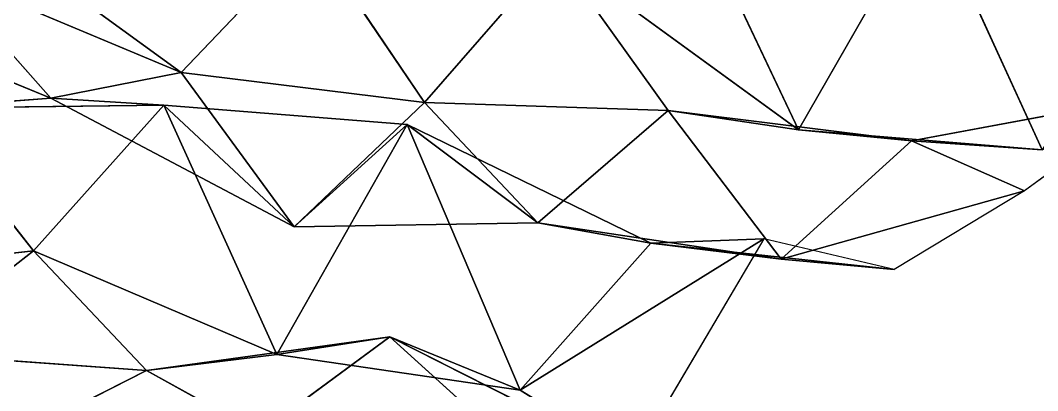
# Model space of a CAD drawing. Header units: metres. Extents: x -3703 to 431, y -1555 to 134.
# Drawn here: x -1483.4 to -1378.8, y -714.1 to -676 of the extents above; entities that cross this region are included whole.
import ezdxf

# ---------------------------------------------------------------- set-up
doc = ezdxf.new("R2010")
doc.units = ezdxf.units.M

msp = doc.modelspace()

# ---------------------------------------------------------------- linework, layer by layer
for p, q in [((-1414.9838, -662.7451, -3915.634), (-1403.3563, -687.2903, -3950.4722)), ((-1403.3563, -687.2903, -3950.4722), (-1414.9838, -662.7451, -3915.634)), ((-1389.9398, -663.874, -3928.2126), (-1403.3563, -687.2903, -3950.4722)), ((-1403.3563, -687.2903, -3950.4722), (-1389.9398, -663.874, -3928.2126)), ((-1389.9398, -663.874, -3928.2126), (-1378.3124, -689.33044, -3962.8472)), ((-1378.3124, -689.33044, -3962.8472), (-1389.9398, -663.874, -3928.2126)), ((-1453.4443, -667.30786, -3929.278), (-1466.8607, -681.36707, -3953.6296)), ((-1466.8607, -681.36707, -3953.6296), (-1453.4443, -667.30786, -3929.278)), ((-1453.4443, -667.30786, -3929.278), (-1441.8168, -684.4579, -3965.7698)), ((-1441.8168, -684.4579, -3965.7698), (-1453.4443, -667.30786, -3929.278)), ((-1428.4003, -669.03577, -3941.723), (-1441.8168, -684.4579, -3965.7698)), ((-1441.8168, -684.4579, -3965.7698), (-1428.4003, -669.03577, -3941.723)), ((-1403.3563, -687.2903, -3950.4722), (-1428.4003, -669.03577, -3941.723)), ((-1428.4003, -669.03577, -3941.723), (-1416.7727, -685.2932, -3978.414)), ((-1416.7727, -685.2932, -3978.414), (-1428.4003, -669.03577, -3941.723)), ((-1428.4003, -669.03577, -3941.723), (-1403.3563, -687.2903, -3950.4722)), ((-1466.8607, -681.36707, -3953.6296), (-1491.9047, -670.89246, -3943.1406)), ((-1491.9047, -670.89246, -3943.1406), (-1480.2771, -684.0095, -3980.5344)), ((-1480.2771, -684.0095, -3980.5344), (-1491.9047, -670.89246, -3943.1406)), ((-1491.9047, -670.89246, -3943.1406), (-1466.8607, -681.36707, -3953.6296)), ((-1480.2771, -684.0095, -3980.5344), (-1505.321, -673.73206, -3970.0012)), ((-1505.321, -673.73206, -3970.0012), (-1480.2771, -684.0095, -3980.5344)), ((-1478.4883, -672.92236, -3915.1914), (-1466.8607, -681.36707, -3953.6296)), ((-1466.8607, -681.36707, -3953.6296), (-1478.4883, -672.92236, -3915.1914)), ((-1466.8607, -681.36707, -3953.6296), (-1480.2771, -684.0095, -3980.5344)), ((-1480.2771, -684.0095, -3980.5344), (-1466.8607, -681.36707, -3953.6296)), ((-1441.8168, -684.4579, -3965.7698), (-1466.8607, -681.36707, -3953.6296)), ((-1466.8607, -681.36707, -3953.6296), (-1455.233, -697.2554, -3990.4038)), ((-1455.233, -697.2554, -3990.4038), (-1466.8607, -681.36707, -3953.6296)), ((-1466.8607, -681.36707, -3953.6296), (-1441.8168, -684.4579, -3965.7698)), ((-1480.2771, -684.0095, -3980.5344), (-1493.6935, -685.0554, -4007.796)), ((-1493.6935, -685.0554, -4007.796), (-1480.2771, -684.0095, -3980.5344)), ((-1455.233, -697.2554, -3990.4038), (-1480.2771, -684.0095, -3980.5344)), ((-1480.2771, -684.0095, -3980.5344), (-1468.6495, -684.7489, -4020.6956)), ((-1468.6495, -684.7489, -4020.6956), (-1480.2771, -684.0095, -3980.5344)), ((-1480.2771, -684.0095, -3980.5344), (-1455.233, -697.2554, -3990.4038)), ((-1366.6848, -683.7544, -4004.4207), (-1391.7288, -688.4077, -3990.549)), ((-1391.7288, -688.4077, -3990.549), (-1366.6848, -683.7544, -4004.4207)), ((-1366.6848, -683.7544, -4004.4207), (-1380.1012, -693.5719, -4029.721)), ((-1468.6495, -684.7489, -4020.6956), (-1493.6935, -685.0554, -4007.796)), ((-1493.6935, -685.0554, -4007.796), (-1468.6495, -684.7489, -4020.6956)), ((-1493.6935, -685.0554, -4007.796), (-1482.066, -699.72156, -4044.8433)), ((-1482.066, -699.72156, -4044.8433), (-1493.6935, -685.0554, -4007.796)), ((-1468.6495, -684.7489, -4020.6956), (-1482.066, -699.72156, -4044.8433)), ((-1482.066, -699.72156, -4044.8433), (-1468.6495, -684.7489, -4020.6956)), ((-1455.233, -697.2554, -3990.4038), (-1468.6495, -684.7489, -4020.6956)), ((-1443.6055, -686.7372, -4033.0823), (-1468.6495, -684.7489, -4020.6956)), ((-1468.6495, -684.7489, -4020.6956), (-1455.233, -697.2554, -3990.4038)), ((-1468.6495, -684.7489, -4020.6956), (-1457.022, -710.3943, -4055.2878)), ((-1457.022, -710.3943, -4055.2878), (-1468.6495, -684.7489, -4020.6956)), ((-1468.6495, -684.7489, -4020.6956), (-1443.6055, -686.7372, -4033.0823)), ((-1441.8168, -684.4579, -3965.7698), (-1455.233, -697.2554, -3990.4038)), ((-1455.233, -697.2554, -3990.4038), (-1441.8168, -684.4579, -3965.7698)), ((-1416.7727, -685.2932, -3978.414), (-1441.8168, -684.4579, -3965.7698)), ((-1441.8168, -684.4579, -3965.7698), (-1430.1891, -696.8425, -4003.3271)), ((-1430.1891, -696.8425, -4003.3271), (-1441.8168, -684.4579, -3965.7698)), ((-1441.8168, -684.4579, -3965.7698), (-1416.7727, -685.2932, -3978.414)), ((-1416.7727, -685.2932, -3978.414), (-1430.1891, -696.8425, -4003.3271)), ((-1430.1891, -696.8425, -4003.3271), (-1416.7727, -685.2932, -3978.414)), ((-1403.3563, -687.2903, -3950.4722), (-1416.7727, -685.2932, -3978.414)), ((-1391.7288, -688.4077, -3990.549), (-1416.7727, -685.2932, -3978.414)), ((-1416.7727, -685.2932, -3978.414), (-1403.3563, -687.2903, -3950.4722)), ((-1416.7727, -685.2932, -3978.414), (-1405.1451, -700.6024, -4015.3176)), ((-1405.1451, -700.6024, -4015.3176), (-1416.7727, -685.2932, -3978.414)), ((-1416.7727, -685.2932, -3978.414), (-1391.7288, -688.4077, -3990.549)), ((-1443.6055, -686.7372, -4033.0823), (-1457.022, -710.3943, -4055.2878)), ((-1457.022, -710.3943, -4055.2878), (-1443.6055, -686.7372, -4033.0823)), ((-1455.233, -697.2554, -3990.4038), (-1443.6055, -686.7372, -4033.0823)), ((-1443.6055, -686.7372, -4033.0823), (-1455.233, -697.2554, -3990.4038)), ((-1430.1891, -696.8425, -4003.3271), (-1443.6055, -686.7372, -4033.0823)), ((-1418.5615, -698.95544, -4043.1814), (-1443.6055, -686.7372, -4033.0823)), ((-1443.6055, -686.7372, -4033.0823), (-1430.1891, -696.8425, -4003.3271)), ((-1443.6055, -686.7372, -4033.0823), (-1431.978, -714.07654, -4067.2957)), ((-1431.978, -714.07654, -4067.2957), (-1443.6055, -686.7372, -4033.0823)), ((-1443.6055, -686.7372, -4033.0823), (-1418.5615, -698.95544, -4043.1814)), ((-1378.3124, -689.33044, -3962.8472), (-1403.3563, -687.2903, -3950.4722)), ((-1403.3563, -687.2903, -3950.4722), (-1391.7288, -688.4077, -3990.549)), ((-1391.7288, -688.4077, -3990.549), (-1403.3563, -687.2903, -3950.4722)), ((-1403.3563, -687.2903, -3950.4722), (-1378.3124, -689.33044, -3962.8472)), ((-1391.7288, -688.4077, -3990.549), (-1405.1451, -700.6024, -4015.3176)), ((-1405.1451, -700.6024, -4015.3176), (-1391.7288, -688.4077, -3990.549)), ((-1378.3124, -689.33044, -3962.8472), (-1391.7288, -688.4077, -3990.549)), ((-1391.7288, -688.4077, -3990.549), (-1378.3124, -689.33044, -3962.8472)), ((-1391.7288, -688.4077, -3990.549), (-1380.1012, -693.5719, -4029.721)), ((-1380.1012, -693.5719, -4029.721), (-1391.7288, -688.4077, -3990.549)), ((-1380.1012, -693.5719, -4029.721), (-1405.1451, -700.6024, -4015.3176)), ((-1405.1451, -700.6024, -4015.3176), (-1380.1012, -693.5719, -4029.721)), ((-1380.1012, -693.5719, -4029.721), (-1393.5176, -701.6587, -4055.408)), ((-1430.1891, -696.8425, -4003.3271), (-1455.233, -697.2554, -3990.4038)), ((-1455.233, -697.2554, -3990.4038), (-1430.1891, -696.8425, -4003.3271)), ((-1405.1451, -700.6024, -4015.3176), (-1430.1891, -696.8425, -4003.3271)), ((-1430.1891, -696.8425, -4003.3271), (-1418.5615, -698.95544, -4043.1814)), ((-1418.5615, -698.95544, -4043.1814), (-1430.1891, -696.8425, -4003.3271)), ((-1430.1891, -696.8425, -4003.3271), (-1405.1451, -700.6024, -4015.3176)), ((-1406.9341, -698.4896, -4083.6123), (-1431.978, -714.07654, -4067.2957)), ((-1431.978, -714.07654, -4067.2957), (-1406.9341, -698.4896, -4083.6123)), ((-1418.5615, -698.95544, -4043.1814), (-1431.978, -714.07654, -4067.2957)), ((-1431.978, -714.07654, -4067.2957), (-1418.5615, -698.95544, -4043.1814)), ((-1406.9341, -698.4896, -4083.6123), (-1420.3505, -721.2462, -4106.019)), ((-1418.5615, -698.95544, -4043.1814), (-1406.9341, -698.4896, -4083.6123)), ((-1406.9341, -698.4896, -4083.6123), (-1418.5615, -698.95544, -4043.1814)), ((-1405.1451, -700.6024, -4015.3176), (-1418.5615, -698.95544, -4043.1814)), ((-1393.5176, -701.6587, -4055.408), (-1418.5615, -698.95544, -4043.1814)), ((-1418.5615, -698.95544, -4043.1814), (-1405.1451, -700.6024, -4015.3176)), ((-1418.5615, -698.95544, -4043.1814), (-1393.5176, -701.6587, -4055.408)), ((-1393.5176, -701.6587, -4055.408), (-1406.9341, -698.4896, -4083.6123)), ((-1482.066, -699.72156, -4044.8433), (-1507.11, -702.5652, -4031.376)), ((-1507.11, -702.5652, -4031.376), (-1482.066, -699.72156, -4044.8433)), ((-1482.066, -699.72156, -4044.8433), (-1495.4823, -710.2212, -4069.9907)), ((-1495.4823, -710.2212, -4069.9907), (-1482.066, -699.72156, -4044.8433)), ((-1457.022, -710.3943, -4055.2878), (-1482.066, -699.72156, -4044.8433)), ((-1482.066, -699.72156, -4044.8433), (-1470.4384, -712.046, -4082.4138)), ((-1470.4384, -712.046, -4082.4138), (-1482.066, -699.72156, -4044.8433)), ((-1482.066, -699.72156, -4044.8433), (-1457.022, -710.3943, -4055.2878)), ((-1405.1451, -700.6024, -4015.3176), (-1393.5176, -701.6587, -4055.408)), ((-1393.5176, -701.6587, -4055.408), (-1405.1451, -700.6024, -4015.3176)), ((-1445.3944, -708.5759, -4096.021), (-1470.4384, -712.046, -4082.4138)), ((-1470.4384, -712.046, -4082.4138), (-1445.3944, -708.5759, -4096.021)), ((-1445.3944, -708.5759, -4096.021), (-1458.8108, -718.4708, -4121.3037)), ((-1458.8108, -718.4708, -4121.3037), (-1445.3944, -708.5759, -4096.021)), ((-1457.022, -710.3943, -4055.2878), (-1445.3944, -708.5759, -4096.021)), ((-1445.3944, -708.5759, -4096.021), (-1457.022, -710.3943, -4055.2878)), ((-1431.978, -714.07654, -4067.2957), (-1445.3944, -708.5759, -4096.021)), ((-1420.3505, -721.2462, -4106.019), (-1445.3944, -708.5759, -4096.021)), ((-1445.3944, -708.5759, -4096.021), (-1431.978, -714.07654, -4067.2957)), ((-1445.3944, -708.5759, -4096.021), (-1433.7668, -719.09753, -4133.995)), ((-1433.7668, -719.09753, -4133.995), (-1445.3944, -708.5759, -4096.021)), ((-1445.3944, -708.5759, -4096.021), (-1420.3505, -721.2462, -4106.019)), ((-1470.4384, -712.046, -4082.4138), (-1495.4823, -710.2212, -4069.9907)), ((-1495.4823, -710.2212, -4069.9907), (-1470.4384, -712.046, -4082.4138)), ((-1457.022, -710.3943, -4055.2878), (-1470.4384, -712.046, -4082.4138)), ((-1470.4384, -712.046, -4082.4138), (-1457.022, -710.3943, -4055.2878)), ((-1431.978, -714.07654, -4067.2957), (-1457.022, -710.3943, -4055.2878)), ((-1457.022, -710.3943, -4055.2878), (-1431.978, -714.07654, -4067.2957)), ((-1470.4384, -712.046, -4082.4138), (-1483.8547, -718.8512, -4108.3877)), ((-1483.8547, -718.8512, -4108.3877), (-1470.4384, -712.046, -4082.4138)), ((-1470.4384, -712.046, -4082.4138), (-1458.8108, -718.4708, -4121.3037)), ((-1458.8108, -718.4708, -4121.3037), (-1470.4384, -712.046, -4082.4138)), ((-1431.978, -714.07654, -4067.2957), (-1420.3505, -721.2462, -4106.019)), ((-1420.3505, -721.2462, -4106.019), (-1431.978, -714.07654, -4067.2957))]:
    msp.add_line(p, q)
for points in [[(-1414.9838, -662.7451, -3915.634), (-1403.3563, -687.2903, -3950.4722), (-1428.4003, -669.03577, -3941.723), (-1428.4001, -669.03564, -3941.723)], [(-1403.3563, -687.2903, -3950.4722), (-1414.9838, -662.7451, -3915.634), (-1389.9398, -663.874, -3928.2126), (-1389.9397, -663.8739, -3928.2126)], [(-1389.9398, -663.874, -3928.2126), (-1378.3124, -689.33044, -3962.8472), (-1403.3563, -687.2903, -3950.4722), (-1403.3562, -687.29016, -3950.4722)], [(-1378.3124, -689.33044, -3962.8472), (-1389.9398, -663.874, -3928.2126), (-1364.8959, -668.3246, -3940.0488), (-1364.8958, -668.32446, -3940.0488)], [(-1466.8607, -681.36707, -3953.6296), (-1478.4883, -672.92236, -3915.1914), (-1453.4443, -667.30786, -3929.278), (-1453.4442, -667.30774, -3929.278)], [(-1453.4443, -667.30786, -3929.278), (-1441.8168, -684.4579, -3965.7698), (-1466.8607, -681.36707, -3953.6296), (-1466.8606, -681.36694, -3953.6296)], [(-1441.8168, -684.4579, -3965.7698), (-1453.4443, -667.30786, -3929.278), (-1428.4003, -669.03577, -3941.723), (-1428.4001, -669.03564, -3941.723)], [(-1428.4003, -669.03577, -3941.723), (-1416.7727, -685.2932, -3978.414), (-1441.8168, -684.4579, -3965.7698), (-1441.8167, -684.45776, -3965.7698)], [(-1416.7727, -685.2932, -3978.414), (-1428.4003, -669.03577, -3941.723), (-1403.3563, -687.2903, -3950.4722), (-1403.3562, -687.29016, -3950.4722)], [(-1491.9047, -670.89246, -3943.1406), (-1480.2771, -684.0095, -3980.5344), (-1505.321, -673.73206, -3970.0012), (-1505.3209, -673.73193, -3970.0012)], [(-1478.4883, -672.92236, -3915.1914), (-1466.8607, -681.36707, -3953.6296), (-1491.9047, -670.89246, -3943.1406), (-1491.9045, -670.89233, -3943.1406)], [(-1480.2771, -684.0095, -3980.5344), (-1491.9047, -670.89246, -3943.1406), (-1466.8607, -681.36707, -3953.6296), (-1466.8606, -681.36694, -3953.6296)], [(-1493.6935, -685.0554, -4007.796), (-1505.321, -673.73206, -3970.0012), (-1480.2771, -684.0095, -3980.5344), (-1480.277, -684.0094, -3980.5344)], [(-1466.8607, -681.36707, -3953.6296), (-1455.233, -697.2554, -3990.4038), (-1480.2771, -684.0095, -3980.5344), (-1480.277, -684.0094, -3980.5344)], [(-1455.233, -697.2554, -3990.4038), (-1466.8607, -681.36707, -3953.6296), (-1441.8168, -684.4579, -3965.7698), (-1441.8167, -684.45776, -3965.7698)], [(-1480.2771, -684.0095, -3980.5344), (-1468.6495, -684.7489, -4020.6956), (-1493.6935, -685.0554, -4007.796), (-1493.6934, -685.0553, -4007.796)], [(-1468.6495, -684.7489, -4020.6956), (-1480.2771, -684.0095, -3980.5344), (-1455.233, -697.2554, -3990.4038), (-1455.2329, -697.25525, -3990.4038)], [(-1380.1012, -693.5719, -4029.721), (-1391.7288, -688.4077, -3990.549), (-1366.6848, -683.7544, -4004.4207), (-1366.6847, -683.7543, -4004.4207)], [(-1378.3124, -689.33044, -3962.8472), (-1366.6848, -683.7544, -4004.4207), (-1391.7288, -688.4077, -3990.549), (-1391.7286, -688.4076, -3990.549)], [(-1493.6935, -685.0554, -4007.796), (-1482.066, -699.72156, -4044.8433), (-1507.11, -702.5652, -4031.376), (-1507.1099, -702.56506, -4031.376)], [(-1482.066, -699.72156, -4044.8433), (-1493.6935, -685.0554, -4007.796), (-1468.6495, -684.7489, -4020.6956), (-1468.6494, -684.7488, -4020.6956)], [(-1468.6495, -684.7489, -4020.6956), (-1457.022, -710.3943, -4055.2878), (-1482.066, -699.72156, -4044.8433), (-1482.0659, -699.72144, -4044.8433)], [(-1455.233, -697.2554, -3990.4038), (-1443.6055, -686.7372, -4033.0823), (-1468.6495, -684.7489, -4020.6956), (-1468.6494, -684.7488, -4020.6956)], [(-1457.022, -710.3943, -4055.2878), (-1468.6495, -684.7489, -4020.6956), (-1443.6055, -686.7372, -4033.0823), (-1443.6053, -686.73706, -4033.0823)], [(-1441.8168, -684.4579, -3965.7698), (-1430.1891, -696.8425, -4003.3271), (-1455.233, -697.2554, -3990.4038), (-1455.2329, -697.25525, -3990.4038)], [(-1430.1891, -696.8425, -4003.3271), (-1441.8168, -684.4579, -3965.7698), (-1416.7727, -685.2932, -3978.414), (-1416.7726, -685.2931, -3978.414)], [(-1416.7727, -685.2932, -3978.414), (-1405.1451, -700.6024, -4015.3176), (-1430.1891, -696.8425, -4003.3271), (-1430.189, -696.8424, -4003.3271)], [(-1403.3563, -687.2903, -3950.4722), (-1391.7288, -688.4077, -3990.549), (-1416.7727, -685.2932, -3978.414), (-1416.7726, -685.2931, -3978.414)], [(-1405.1451, -700.6024, -4015.3176), (-1416.7727, -685.2932, -3978.414), (-1391.7288, -688.4077, -3990.549), (-1391.7286, -688.4076, -3990.549)], [(-1443.6055, -686.7372, -4033.0823), (-1431.978, -714.07654, -4067.2957), (-1457.022, -710.3943, -4055.2878), (-1457.0219, -710.39417, -4055.2878)], [(-1443.6055, -686.7372, -4033.0823), (-1455.233, -697.2554, -3990.4038), (-1430.1891, -696.8425, -4003.3271), (-1430.189, -696.8424, -4003.3271)], [(-1430.1891, -696.8425, -4003.3271), (-1418.5615, -698.95544, -4043.1814), (-1443.6055, -686.7372, -4033.0823), (-1443.6053, -686.73706, -4033.0823)], [(-1431.978, -714.07654, -4067.2957), (-1443.6055, -686.7372, -4033.0823), (-1418.5615, -698.95544, -4043.1814), (-1418.5614, -698.9553, -4043.1814)], [(-1391.7288, -688.4077, -3990.549), (-1403.3563, -687.2903, -3950.4722), (-1378.3124, -689.33044, -3962.8472), (-1378.3123, -689.3303, -3962.8472)], [(-1391.7288, -688.4077, -3990.549), (-1380.1012, -693.5719, -4029.721), (-1405.1451, -700.6024, -4015.3176), (-1405.145, -700.6023, -4015.3176)], [(-1393.5176, -701.6587, -4055.408), (-1405.1451, -700.6024, -4015.3176), (-1380.1012, -693.5719, -4029.721), (-1380.1011, -693.5718, -4029.721)], [(-1418.5615, -698.95544, -4043.1814), (-1430.1891, -696.8425, -4003.3271), (-1405.1451, -700.6024, -4015.3176), (-1405.145, -700.6023, -4015.3176)], [(-1420.3505, -721.2462, -4106.019), (-1431.978, -714.07654, -4067.2957), (-1406.9341, -698.4896, -4083.6123), (-1406.934, -698.4895, -4083.6123)], [(-1418.5615, -698.95544, -4043.1814), (-1406.9341, -698.4896, -4083.6123), (-1431.978, -714.07654, -4067.2957), (-1431.9779, -714.0764, -4067.2957)], [(-1406.9341, -698.4896, -4083.6123), (-1418.5615, -698.95544, -4043.1814), (-1393.5176, -701.6587, -4055.408), (-1393.5175, -701.65857, -4055.408)], [(-1405.1451, -700.6024, -4015.3176), (-1393.5176, -701.6587, -4055.408), (-1418.5615, -698.95544, -4043.1814), (-1418.5614, -698.9553, -4043.1814)], [(-1495.4823, -710.2212, -4069.9907), (-1507.11, -702.5652, -4031.376), (-1482.066, -699.72156, -4044.8433), (-1482.0659, -699.72144, -4044.8433)], [(-1482.066, -699.72156, -4044.8433), (-1470.4384, -712.046, -4082.4138), (-1495.4823, -710.2212, -4069.9907), (-1495.4822, -710.22107, -4069.9907)], [(-1470.4384, -712.046, -4082.4138), (-1482.066, -699.72156, -4044.8433), (-1457.022, -710.3943, -4055.2878), (-1457.0219, -710.39417, -4055.2878)], [(-1458.8108, -718.4708, -4121.3037), (-1470.4384, -712.046, -4082.4138), (-1445.3944, -708.5759, -4096.021), (-1445.3943, -708.5758, -4096.021)], [(-1457.022, -710.3943, -4055.2878), (-1445.3944, -708.5759, -4096.021), (-1470.4384, -712.046, -4082.4138), (-1470.4382, -712.0459, -4082.4138)], [(-1445.3944, -708.5759, -4096.021), (-1433.7668, -719.09753, -4133.995), (-1458.8108, -718.4708, -4121.3037), (-1458.8107, -718.4707, -4121.3037)], [(-1445.3944, -708.5759, -4096.021), (-1457.022, -710.3943, -4055.2878), (-1431.978, -714.07654, -4067.2957), (-1431.9779, -714.0764, -4067.2957)], [(-1431.978, -714.07654, -4067.2957), (-1420.3505, -721.2462, -4106.019), (-1445.3944, -708.5759, -4096.021), (-1445.3943, -708.5758, -4096.021)], [(-1433.7668, -719.09753, -4133.995), (-1445.3944, -708.5759, -4096.021), (-1420.3505, -721.2462, -4106.019), (-1420.3503, -721.2461, -4106.019)], [(-1483.8547, -718.8512, -4108.3877), (-1495.4823, -710.2212, -4069.9907), (-1470.4384, -712.046, -4082.4138), (-1470.4382, -712.0459, -4082.4138)], [(-1470.4384, -712.046, -4082.4138), (-1458.8108, -718.4708, -4121.3037), (-1483.8547, -718.8512, -4108.3877), (-1483.8546, -718.8511, -4108.3877)]]:
    msp.add_3dface(points)

doc.saveas('drawing.dxf')
